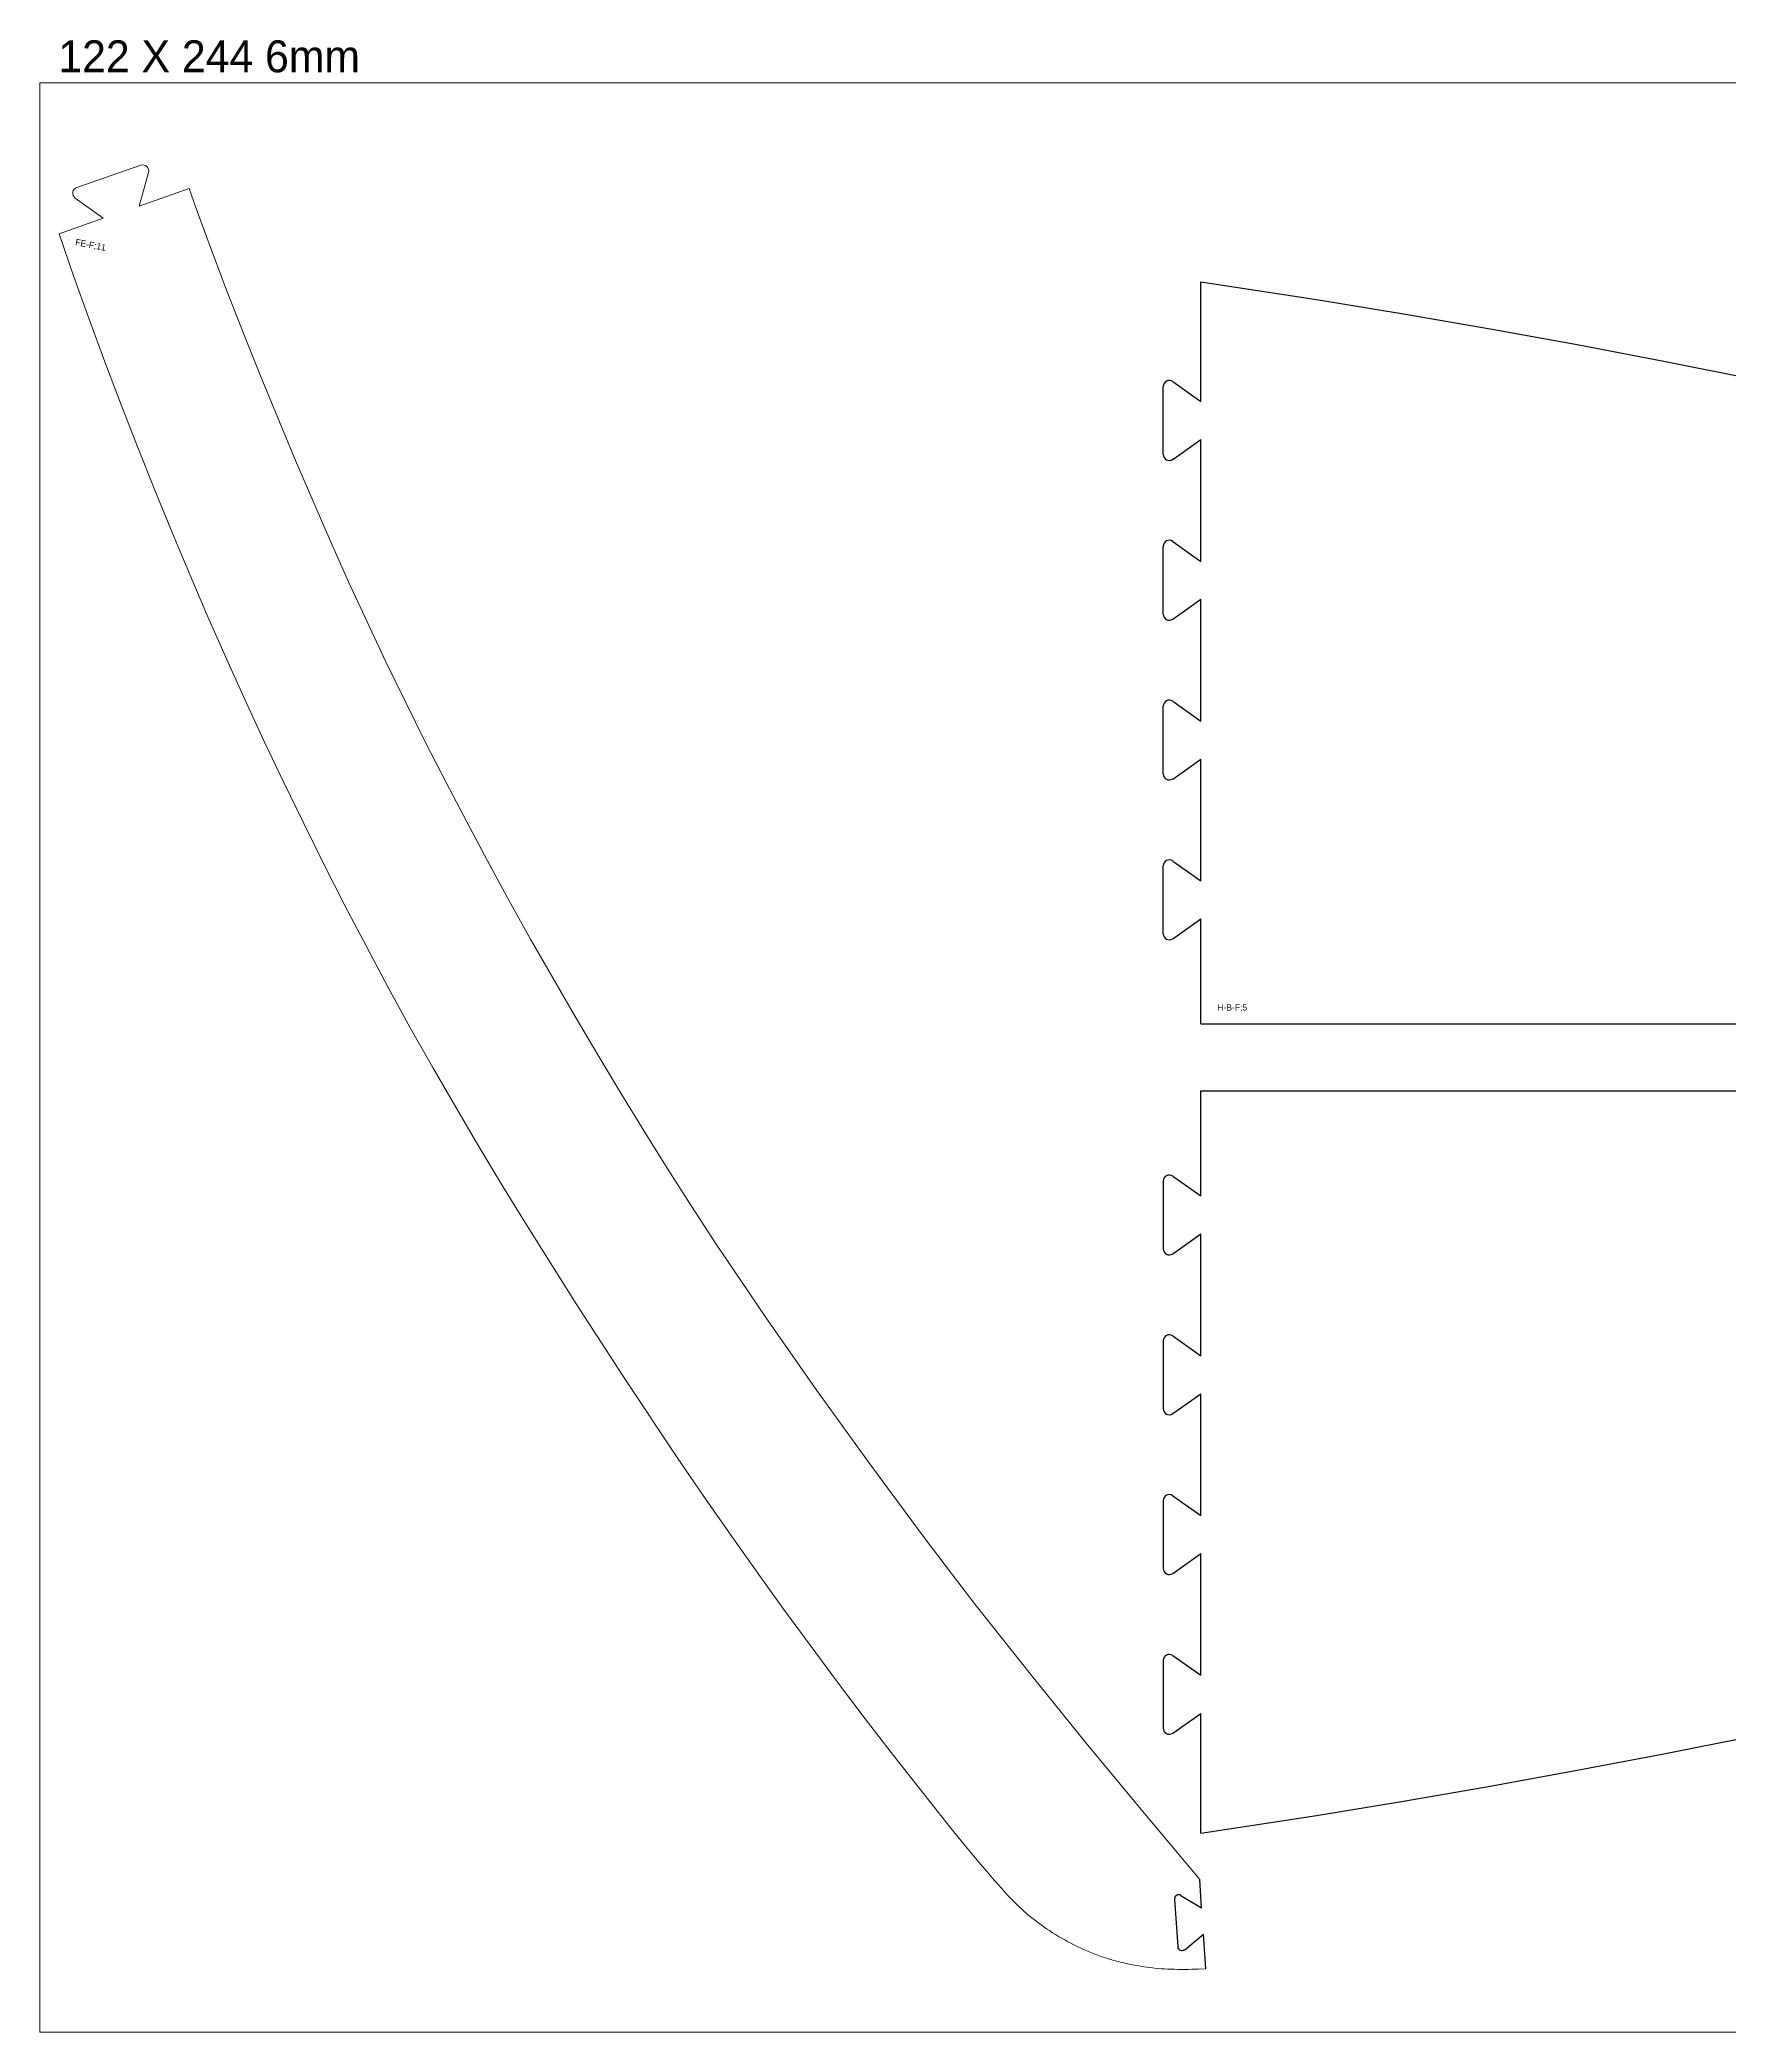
# Model space of a CAD drawing. Header units: millimetres. Extents: x 0 to 7720, y 0 to 5733.
# Drawn here: x 2640 to 3697, y 1480 to 2726 of the extents above; entities that cross this region are included whole.
import ezdxf

# ---------------------------------------------------------------- set-up
doc = ezdxf.new("R2010")
doc.units = ezdxf.units.MM
doc.layers.add('CORTE_6MM', color=1, linetype='Continuous')
doc.layers.add('plate', color=3, linetype='Continuous')

msp = doc.modelspace()

# ---------------------------------------------------------------- linework, layer by layer
at = {"layer": 'CORTE_6MM', "lineweight": 0}
for p, q in [((2663.1, 2634.1, 349.2), (2703.2, 2648, 349.2)), ((2708.1, 2643.4, 349.2), (2702.1, 2622.5, 349.2)), ((2733.4, 2633.4, 349.2), (2702.1, 2622.5, 349.2)), ((2662.1, 2627.5, 349.2), (2679.7, 2614.8, 349.2)), ((2679.7, 2614.8, 349.2), (2652, 2605.1, 349.2))]:
    msp.add_line(p, q, dxfattribs=at)
at = {"layer": 'CORTE_6MM'}
for p, q in [((3366.8, 2500.1), (3366.8, 2575.1)), ((3343.1, 2467.1), (3343.1, 2509.5)), ((3349.1, 2512.6), (3366.8, 2500.1)), ((3349.1, 2463.9), (3366.8, 2476.4)), ((3366.8, 2400.1), (3366.8, 2476.4)), ((3343.1, 2367.1), (3343.1, 2409.5)), ((3349.1, 2412.6), (3366.8, 2400.1)), ((3349.1, 2363.9), (3366.8, 2376.4)), ((3366.8, 2300.1), (3366.8, 2376.4)), ((3343.1, 2267.1), (3343.1, 2309.5)), ((3349.1, 2312.6), (3366.8, 2300.1)), ((3349.1, 2263.9), (3366.8, 2276.4)), ((3366.8, 2200.1), (3366.8, 2276.4)), ((3343.1, 2167.1), (3343.1, 2209.5)), ((3349.1, 2212.6), (3366.8, 2200.1)), ((3349.1, 2163.9), (3366.8, 2176.4)), ((3366.8, 2110.7), (3366.8, 2176.4)), ((3366.8, 2110.7), (3957.8, 2110.7)), ((3366.8, 2068.7), (3957.8, 2068.7)), ((3366.8, 2003), (3366.8, 2068.7)), ((3343.1, 2012.3), (3343.1, 1969.9)), ((3349.1, 2015.4), (3366.8, 2003)), ((3349.1, 1966.8), (3366.8, 1979.2)), ((3366.8, 1903), (3366.8, 1979.2)), ((3343.1, 1912.3), (3343.1, 1869.9)), ((3349.1, 1915.4), (3366.8, 1903)), ((3349.1, 1866.8), (3366.8, 1879.2)), ((3366.8, 1803), (3366.8, 1879.2)), ((3343.1, 1812.3), (3343.1, 1769.9)), ((3349.1, 1815.4), (3366.8, 1803)), ((3349.1, 1766.8), (3366.8, 1779.2)), ((3366.8, 1703), (3366.8, 1779.2)), ((3343.1, 1712.3), (3343.1, 1669.9)), ((3349.1, 1715.4), (3366.8, 1703)), ((3349.1, 1666.8), (3366.8, 1679.2)), ((3366.8, 1604.2), (3366.8, 1679.2)), ((3367.2, 1557.4, 349.2), (3366, 1575.3, 349.2)), ((3350.2, 1562.8, 349.2), (3352.3, 1533.2, 349.2)), ((3354.2, 1565.3, 349.2), (3367.2, 1557.4, 349.2)), ((3356.6, 1531.3, 349.2), (3368.4, 1540.9, 349.2)), ((3369.9, 1519.3, 349.2), (3368.4, 1540.9, 349.2))]:
    msp.add_line(p, q, dxfattribs=at)
at = {"layer": 'CORTE_6MM', "lineweight": 0}
for points in [[(2733.4, 2633.4), (2737.8, 2621), (2747.4, 2594.9), (2757.3, 2568.8), (2767.6, 2542.4), (2778.1, 2516.2), (2799.5, 2464.7), (2821.8, 2413.1), (2833.3, 2387.3), (2844.8, 2362.2), (2856.6, 2337.2), (2869, 2311.8), (2881.5, 2286.8), (2894.4, 2261.7), (2907.2, 2237.2), (2920.3, 2212.7), (2933.6, 2188.1), (2947.2, 2163.7), (2961, 2139.4), (2975, 2115.3), (2989.2, 2091.2), (3003.6, 2067.3), (3018.2, 2043.6), (3032.7, 2020.4), (3047.9, 1996.6), (3063.4, 1972.9), (3078.7, 1950.1), (3094.4, 1926.9), (3126.4, 1881.2), (3158.8, 1836.1), (3191.7, 1791.8), (3208.5, 1769.5), (3225.5, 1747.4), (3260, 1703.8), (3294.9, 1660.6), (3330.3, 1617.8), (3366, 1575.3)], [(3369.9, 1519.3), (3369.6, 1519.3), (3365.3, 1519.1), (3361, 1519), (3358.9, 1518.9), (3356.7, 1518.9), (3354.6, 1518.9), (3352.5, 1518.9), (3350.2, 1519), (3348.1, 1519.1), (3346, 1519.1), (3344, 1519.3), (3341.9, 1519.4), (3339.8, 1519.6), (3337.7, 1519.8), (3335.5, 1520.1), (3333.2, 1520.4), (3331.1, 1520.6), (3329, 1521), (3327, 1521.3), (3324.9, 1521.7), (3322.8, 1522.1), (3320.7, 1522.5), (3318.5, 1523), (3317.4, 1523.2), (3316.3, 1523.5), (3315.3, 1523.8), (3314.2, 1524), (3313.1, 1524.3), (3312.1, 1524.6), (3311, 1524.9), (3309.9, 1525.2), (3308.9, 1525.5), (3307.8, 1525.9), (3306.8, 1526.2), (3305.7, 1526.6), (3304.7, 1526.9), (3303.6, 1527.3), (3302.6, 1527.7), (3301.5, 1528.1), (3299.4, 1528.9), (3297.4, 1529.7), (3295.3, 1530.6), (3293.3, 1531.4), (3291.3, 1532.4), (3289.3, 1533.3), (3287.3, 1534.3), (3285.4, 1535.3), (3283.4, 1536.3), (3281.5, 1537.4), (3279.6, 1538.5), (3277.7, 1539.6), (3275.8, 1540.8), (3273.9, 1541.9), (3272, 1543.2), (3270.2, 1544.4), (3268.5, 1545.6), (3266.8, 1546.8), (3265.1, 1548), (3263.4, 1549.3), (3261.8, 1550.5), (3260.9, 1551.2), (3260.1, 1551.8), (3259.3, 1552.5), (3258.5, 1553.2), (3257.7, 1553.8), (3256.9, 1554.5), (3256.2, 1555.1), (3255.6, 1555.7), (3254.2, 1557), (3252.9, 1558.2), (3251.6, 1559.5), (3250.3, 1560.8), (3249, 1562.1), (3247.7, 1563.4), (3246.4, 1564.7), (3244.1, 1567.2), (3241.9, 1569.7), (3237.4, 1574.7), (3233.1, 1579.7), (3228.8, 1584.8), (3219.5, 1596), (3210.3, 1607.4), (3192.2, 1630), (3174.3, 1652.8), (3156.7, 1675.7), (3139.3, 1698.7), (3105.1, 1745.1), (3088.3, 1768.4), (3071.6, 1791.9), (3055.2, 1815.5), (3038.9, 1839.3), (3007, 1887.2), (2975.7, 1935.5), (2945, 1984.2), (2929.8, 2009), (2914.8, 2033.9), (2900.3, 2058.5), (2885.9, 2083.4), (2871.9, 2108.3), (2858.1, 2133.5), (2844.4, 2159), (2831, 2184.7), (2818, 2210.3), (2805.2, 2236), (2792.7, 2261.7), (2780.5, 2287.4), (2768.5, 2313.2), (2756.8, 2339.2), (2745.2, 2365.4), (2733.9, 2391.8), (2722.8, 2418.2), (2711.9, 2444.7), (2701.3, 2471.4), (2690.9, 2498.1), (2680.7, 2524.9), (2670.8, 2551.7), (2661.1, 2578.8), (2652, 2605.1)]]:
    msp.add_lwpolyline(points, dxfattribs=at)
at = {"layer": 'CORTE_6MM'}
for points in [[(3366.8, 2575.1), (3439.1, 2564.1), (3493.5, 2555.1), (3547.9, 2545.6), (3602.3, 2535.8), (3656.6, 2525.4), (3711, 2514.6)], [(3366.8, 1604.2), (3439.1, 1615.3), (3493.5, 1624.3), (3547.9, 1633.7), (3602.3, 1643.6), (3656.6, 1653.9), (3711, 1664.7)]]:
    msp.add_lwpolyline(points, dxfattribs=at)
at = {"layer": 'CORTE_6MM', "lineweight": 0}
for centre, start, end in [((2704.4, 2644.4, 349.2), 344.1267, 109.1187), ((2664.4, 2630.6, 349.2), 109.1187, 234.1107)]:
    msp.add_arc(centre, 3.8, start, end, dxfattribs=at)
at = {"layer": 'CORTE_6MM'}
for centre, radius, start, end in [((3346.9, 2509.5), 3.8, 55.008, 180), ((3346.9, 2467.1), 3.8, 180, 304.992), ((3346.9, 2409.5), 3.8, 55.008, 180), ((3346.9, 2367.1), 3.8, 180, 304.992), ((3346.9, 2309.5), 3.8, 55.008, 180), ((3346.9, 2267.1), 3.8, 180, 304.992), ((3346.9, 2209.5), 3.8, 55.008, 180), ((3346.9, 2167.1), 3.8, 180, 304.992), ((3346.9, 2012.3), 3.8, 55.008, 180), ((3346.9, 1969.9), 3.8, 180, 304.992), ((3346.9, 1912.3), 3.8, 55.008, 180), ((3346.9, 1869.9), 3.8, 180, 304.992), ((3346.9, 1812.3), 3.8, 55.008, 180), ((3346.9, 1769.9), 3.8, 180, 304.992), ((3346.9, 1712.3), 3.8, 55.008, 180), ((3346.9, 1669.9), 3.8, 180, 304.992), ((3352.8, 1563, 349.2), 2.66, 59.0553, 184.0473), ((3354.9, 1533.4, 349.2), 2.66, 184.0473, 309.0394)]:
    msp.add_arc(centre, radius, start, end, dxfattribs=at)
at = {"layer": 'plate', "lineweight": 0}
msp.add_lwpolyline([(2640, 2699.7), (5080, 2699.7), (5080, 1479.7), (2640, 1479.7)], close=True, dxfattribs=at)

# ---------------------------------------------------------------- texts
at = {"lineweight": 0, "attachment_point": 1}
for s, insert, char_height, width in [('122 X 244 6mm', (2651.6, 2726.2), 20, 47402.464), ('H-B-F;5', (3377, 2123), 4, 9480.493)]:
    msp.add_mtext(s, dxfattribs=dict(at, insert=insert, char_height=char_height, width=width))
at = {"lineweight": 0, "insert": (2662.7, 2602), "char_height": 4, "width": 9480.493, "attachment_point": 1, "rotation": 349.0256}
msp.add_mtext('FE-F;11', dxfattribs=at)

doc.saveas('drawing.dxf')
